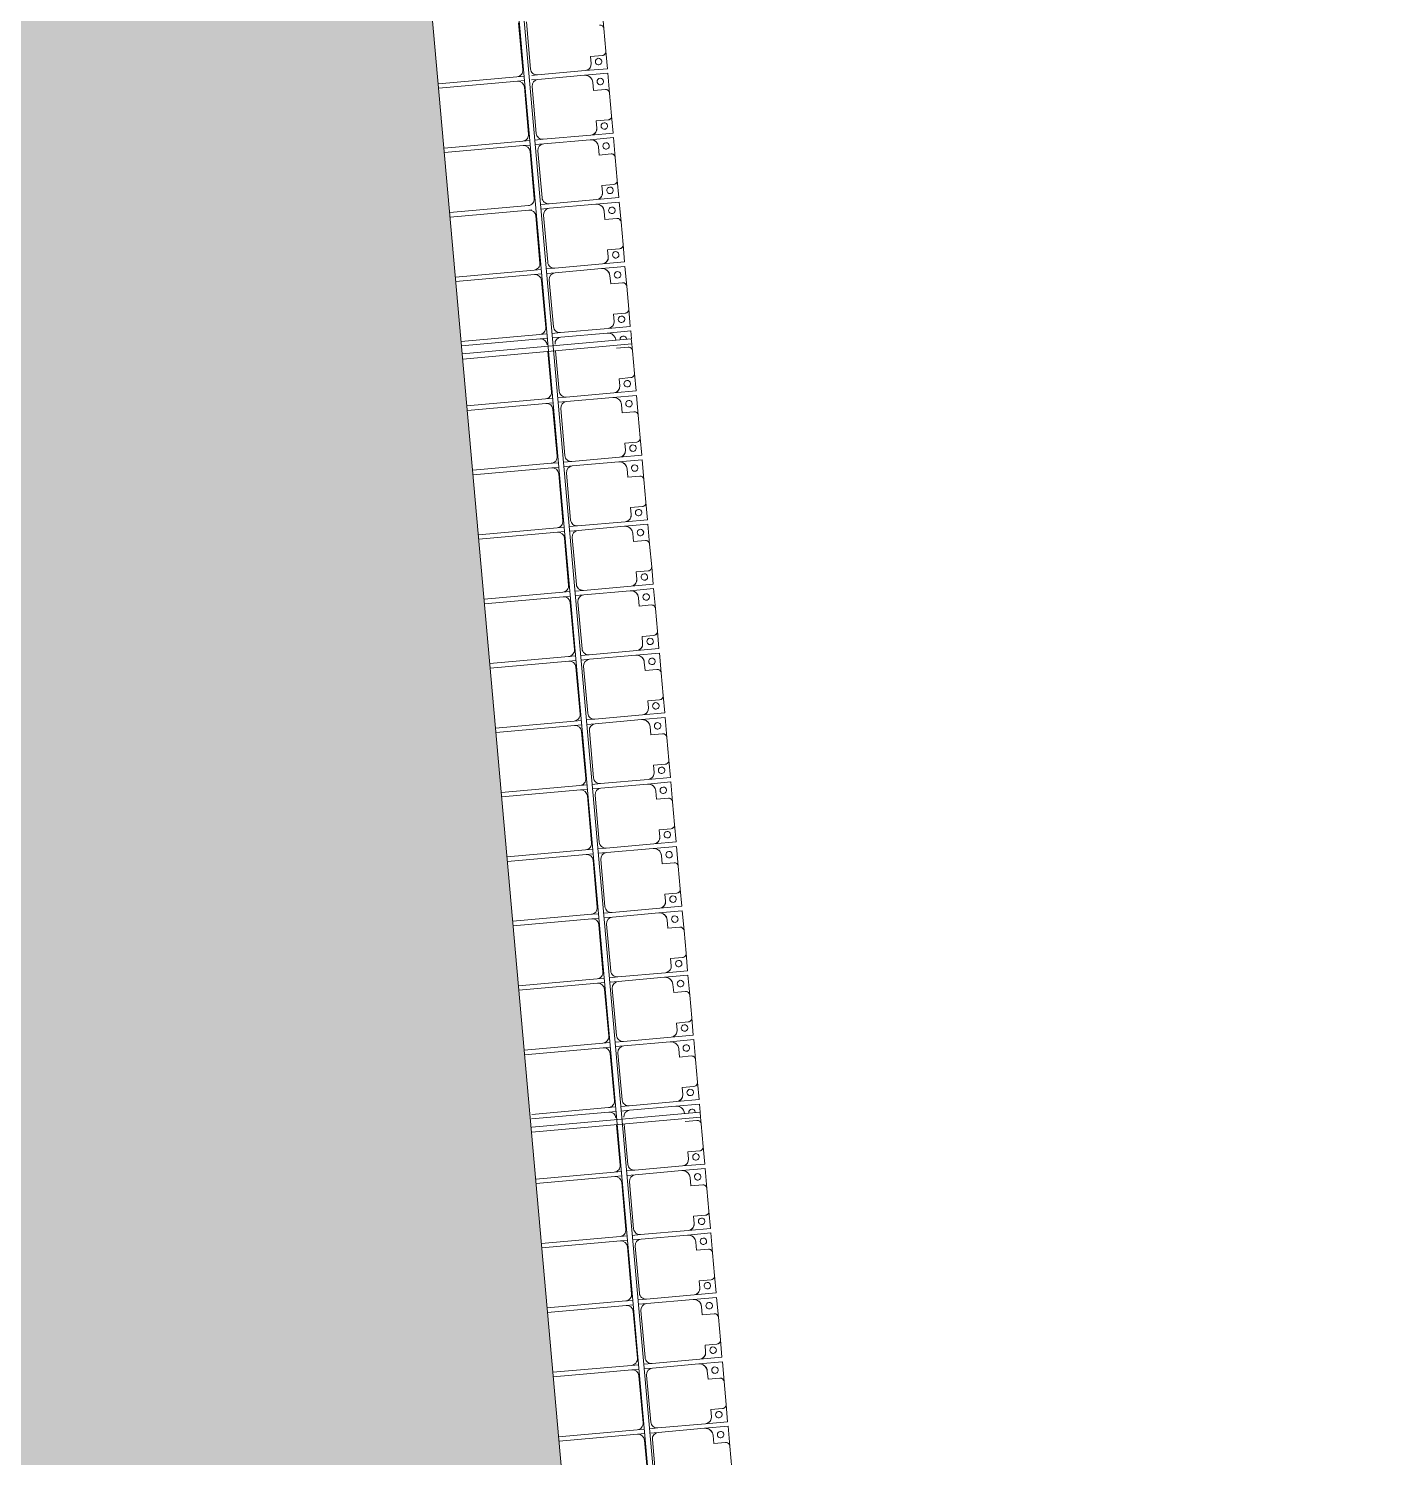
# Model space of a CAD drawing. Header units: millimetres. Extents: x -861324 to 439029, y -308065 to 694685.
# Drawn here: x -47413 to -36816, y 26268 to 37313 of the extents above; entities that cross this region are included whole.
import ezdxf

# ---------------------------------------------------------------- set-up
doc = ezdxf.new("R2010")
doc.units = ezdxf.units.MM
for name, color, linetype, lineweight in [('A-DETL-GENF', 92, 'Continuous', 9), ('A-DETL-THIN', 151, 'Continuous', 9), ('A-GENM', 13, 'Continuous', 9), ('S-BEAM', 12, 'Continuous', 9)]:
    doc.layers.add(name, color=color, linetype=linetype, lineweight=lineweight)

# ---------------------------------------------------------------- blocks, each defined once
blk = doc.blocks.new('Dầm C52 - Dầm C52-V99-BỐ TRÍ BÈ PIN HỒ BẢN MÒNG')
at = {"layer": 'S-BEAM', "color": 7}
for p, q in [((-87623, 20), (-39013, 20)), ((-39013, -20), (-87623, -20))]:
    blk.add_line(p, q, dxfattribs=at)
blk = doc.blocks.new('Dầm C52 - Hộp 40x60-V100-BỐ TRÍ BÈ PIN HỒ BẢN MÒNG')
at = {"layer": 'S-BEAM', "color": 7}
for p, q in [((18839, 20), (20146, 20)), ((20146, 20), (20146, -20)), ((20146, -20), (18836, -20))]:
    blk.add_line(p, q, dxfattribs=at)
blk = doc.blocks.new('Dầm C52 - Hộp 40x60-15955-BỐ TRÍ BÈ PIN HỒ BẢN MÒNG')
at = {"layer": 'S-BEAM', "color": 7}
for p, q in [((18834, 20), (20146, 20)), ((20146, 20), (20146, -20)), ((20146, -20), (18834, -20))]:
    blk.add_line(p, q, dxfattribs=at)
blk = doc.blocks.new('Dải phao đi lại kèm đỡ invester - DẢI PHAO ĐI LẠI-17150-BỐ TRÍ BÈ PIN HỒ BẢN MÒNG')
at = {"layer": 'A-GENM', "color": 9}
for p, q in [((3258, 1312), (3412, 1312)), ((3412, 1312), (3258, 1312)), ((3588, 1312), (3723, 1312)), ((3723, 1312), (3588, 1312)), ((3618, 1282), (3618, 1190)), ((3618, 1190), (3618, 1282)), ((3618, 1282), (3618, 1190)), ((3723, 1312), (3723, 1140)), ((3723, 1140), (3723, 1312)), ((3758, 1312), (3912, 1312)), ((3758, 1130), (3758, 1312)), ((3758, 1312), (3758, 1130)), ((3912, 1312), (3758, 1312)), ((3882, 1190), (3882, 1282)), ((3882, 1282), (3882, 1190)), ((3882, 1190), (3882, 1282)), ((4088, 1312), (4223, 1312)), ((4223, 1312), (4088, 1312)), ((4118, 1282), (4118, 1190)), ((4118, 1190), (4118, 1282)), ((4118, 1282), (4118, 1190)), ((4223, 1312), (4223, 1140)), ((4223, 1140), (4223, 1312)), ((4258, 1312), (4412, 1312)), ((4258, 1130), (4258, 1312)), ((4258, 1312), (4258, 1130)), ((4412, 1312), (4258, 1312)), ((4382, 1190), (4382, 1282)), ((4382, 1282), (4382, 1190)), ((4382, 1190), (4382, 1282)), ((4588, 1312), (4723, 1312)), ((4723, 1312), (4588, 1312)), ((4618, 1282), (4618, 1190)), ((4618, 1190), (4618, 1282)), ((4618, 1282), (4618, 1190)), ((4723, 1312), (4723, 1140)), ((4723, 1140), (4723, 1312)), ((4758, 1312), (4912, 1312)), ((4758, 1130), (4758, 1312)), ((4758, 1312), (4758, 1130)), ((4912, 1312), (4758, 1312)), ((4882, 1190), (4882, 1282)), ((4882, 1282), (4882, 1190)), ((4882, 1190), (4882, 1282)), ((5088, 1312), (5223, 1312)), ((5223, 1312), (5088, 1312)), ((5118, 1282), (5118, 1190)), ((5118, 1190), (5118, 1282)), ((5118, 1282), (5118, 1190)), ((5223, 1312), (5223, 1140)), ((5223, 1140), (5223, 1312)), ((5258, 1312), (5412, 1312)), ((5258, 1130), (5258, 1312)), ((5258, 1312), (5258, 1130)), ((5412, 1312), (5258, 1312)), ((5382, 1190), (5382, 1282)), ((5382, 1282), (5382, 1190)), ((5382, 1190), (5382, 1282)), ((5588, 1312), (5723, 1312)), ((5723, 1312), (5588, 1312)), ((5618, 1282), (5618, 1190)), ((5618, 1190), (5618, 1282)), ((5618, 1282), (5618, 1190)), ((5723, 1312), (5723, 1140)), ((5723, 1140), (5723, 1312)), ((5758, 1312), (5820, 1312)), ((5758, 1130), (5758, 1312)), ((5758, 1312), (5758, 1130)), ((5820, 1312), (5758, 1312)), ((5860, 1312), (5912, 1312)), ((5912, 1312), (5860, 1312)), ((5882, 1190), (5882, 1282)), ((5882, 1282), (5882, 1190)), ((5882, 1190), (5882, 1282)), ((6088, 1312), (6223, 1312)), ((6223, 1312), (6088, 1312)), ((6118, 1282), (6118, 1190)), ((6118, 1190), (6118, 1282)), ((6118, 1282), (6118, 1190)), ((6223, 1312), (6223, 1140)), ((6223, 1140), (6223, 1312)), ((6258, 1312), (6412, 1312)), ((6258, 1130), (6258, 1312)), ((6258, 1312), (6258, 1130)), ((6412, 1312), (6258, 1312)), ((6382, 1190), (6382, 1282)), ((6382, 1282), (6382, 1190)), ((6382, 1190), (6382, 1282)), ((6588, 1312), (6723, 1312)), ((6723, 1312), (6588, 1312)), ((6618, 1282), (6618, 1190)), ((6618, 1190), (6618, 1282)), ((6618, 1282), (6618, 1190)), ((6723, 1312), (6723, 1140)), ((6723, 1140), (6723, 1312)), ((6758, 1312), (6912, 1312)), ((6758, 1130), (6758, 1312)), ((6758, 1312), (6758, 1130)), ((6912, 1312), (6758, 1312)), ((6882, 1190), (6882, 1282)), ((6882, 1282), (6882, 1190)), ((6882, 1190), (6882, 1282)), ((7088, 1312), (7223, 1312)), ((7223, 1312), (7088, 1312)), ((7118, 1282), (7118, 1190)), ((7118, 1190), (7118, 1282)), ((7118, 1282), (7118, 1190)), ((7223, 1312), (7223, 1140)), ((7223, 1140), (7223, 1312)), ((7258, 1312), (7412, 1312)), ((7258, 1130), (7258, 1312)), ((7258, 1312), (7258, 1130)), ((7412, 1312), (7258, 1312)), ((7382, 1190), (7382, 1282)), ((7382, 1282), (7382, 1190)), ((7382, 1190), (7382, 1282)), ((7588, 1312), (7723, 1312)), ((7723, 1312), (7588, 1312)), ((7618, 1282), (7618, 1190)), ((7618, 1190), (7618, 1282)), ((7618, 1282), (7618, 1190)), ((7723, 1312), (7723, 1140)), ((7723, 1140), (7723, 1312)), ((7758, 1312), (7912, 1312)), ((7758, 1130), (7758, 1312)), ((7758, 1312), (7758, 1130)), ((7912, 1312), (7758, 1312)), ((7882, 1190), (7882, 1282)), ((7882, 1282), (7882, 1190)), ((7882, 1190), (7882, 1282)), ((8088, 1312), (8223, 1312)), ((8223, 1312), (8088, 1312)), ((8118, 1282), (8118, 1190)), ((8118, 1190), (8118, 1282)), ((8118, 1282), (8118, 1190)), ((8223, 1312), (8223, 1140)), ((8223, 1140), (8223, 1312)), ((8258, 1312), (8412, 1312)), ((8258, 1130), (8258, 1312)), ((8258, 1312), (8258, 1130)), ((8412, 1312), (8258, 1312)), ((8382, 1190), (8382, 1282)), ((8382, 1282), (8382, 1190)), ((8382, 1190), (8382, 1282)), ((8588, 1312), (8723, 1312)), ((8723, 1312), (8588, 1312)), ((8618, 1282), (8618, 1190)), ((8618, 1190), (8618, 1282)), ((8618, 1282), (8618, 1190)), ((8723, 1312), (8723, 1140)), ((8723, 1140), (8723, 1312)), ((8758, 1312), (8912, 1312)), ((8758, 1130), (8758, 1312)), ((8758, 1312), (8758, 1130)), ((8912, 1312), (8758, 1312)), ((8882, 1190), (8882, 1282)), ((8882, 1282), (8882, 1190)), ((8882, 1190), (8882, 1282)), ((9088, 1312), (9223, 1312)), ((9223, 1312), (9088, 1312)), ((9118, 1282), (9118, 1190)), ((9118, 1190), (9118, 1282)), ((9118, 1282), (9118, 1190)), ((9223, 1312), (9223, 1140)), ((9223, 1140), (9223, 1312)), ((9258, 1312), (9412, 1312)), ((9258, 1130), (9258, 1312)), ((9258, 1312), (9258, 1130)), ((9412, 1312), (9258, 1312)), ((9382, 1190), (9382, 1282)), ((9382, 1282), (9382, 1190)), ((9382, 1190), (9382, 1282)), ((9588, 1312), (9723, 1312)), ((9723, 1312), (9588, 1312)), ((9618, 1282), (9618, 1190)), ((9618, 1190), (9618, 1282)), ((9618, 1282), (9618, 1190)), ((9723, 1312), (9723, 1140)), ((9723, 1140), (9723, 1312)), ((9758, 1312), (9912, 1312)), ((9758, 1130), (9758, 1312)), ((9758, 1312), (9758, 1130)), ((9912, 1312), (9758, 1312)), ((9882, 1190), (9882, 1282)), ((9882, 1282), (9882, 1190)), ((9882, 1190), (9882, 1282)), ((10088, 1312), (10223, 1312)), ((10223, 1312), (10088, 1312)), ((10118, 1282), (10118, 1190)), ((10118, 1190), (10118, 1282)), ((10118, 1282), (10118, 1190)), ((10223, 1312), (10223, 1140)), ((10223, 1140), (10223, 1312)), ((10258, 1312), (10412, 1312)), ((10258, 1130), (10258, 1312)), ((10258, 1312), (10258, 1130)), ((10412, 1312), (10258, 1312)), ((10382, 1190), (10382, 1282)), ((10382, 1282), (10382, 1190)), ((10382, 1190), (10382, 1282)), ((10588, 1312), (10723, 1312)), ((10723, 1312), (10588, 1312)), ((10618, 1282), (10618, 1190)), ((10618, 1190), (10618, 1282)), ((10618, 1282), (10618, 1190)), ((10723, 1312), (10723, 1140)), ((10723, 1140), (10723, 1312)), ((10758, 1312), (10912, 1312)), ((10758, 1130), (10758, 1312)), ((10758, 1312), (10758, 1130)), ((10912, 1312), (10758, 1312)), ((10882, 1190), (10882, 1282)), ((10882, 1282), (10882, 1190)), ((10882, 1190), (10882, 1282)), ((11088, 1312), (11223, 1312)), ((11223, 1312), (11088, 1312)), ((11118, 1282), (11118, 1190)), ((11118, 1190), (11118, 1282)), ((11118, 1282), (11118, 1190)), ((11223, 1312), (11223, 1140)), ((11223, 1140), (11223, 1312)), ((11258, 1312), (11412, 1312)), ((11258, 1130), (11258, 1312)), ((11258, 1312), (11258, 1130)), ((11412, 1312), (11258, 1312)), ((11382, 1190), (11382, 1282)), ((11382, 1282), (11382, 1190)), ((11382, 1190), (11382, 1282)), ((11588, 1312), (11723, 1312)), ((11723, 1312), (11588, 1312)), ((11618, 1282), (11618, 1190)), ((11618, 1190), (11618, 1282)), ((11618, 1282), (11618, 1190)), ((11723, 1312), (11723, 1140)), ((11723, 1140), (11723, 1312)), ((11758, 1312), (11820, 1312)), ((11758, 1130), (11758, 1312)), ((11758, 1312), (11758, 1130)), ((11820, 1312), (11758, 1312)), ((11860, 1312), (11912, 1312)), ((11912, 1312), (11860, 1312)), ((11882, 1190), (11882, 1282)), ((11882, 1282), (11882, 1190)), ((11882, 1190), (11882, 1282)), ((12088, 1312), (12223, 1312)), ((12223, 1312), (12088, 1312)), ((12118, 1282), (12118, 1190)), ((12118, 1190), (12118, 1282)), ((12118, 1282), (12118, 1190)), ((12223, 1312), (12223, 1140)), ((12223, 1140), (12223, 1312)), ((12258, 1312), (12412, 1312)), ((12258, 1130), (12258, 1312)), ((12258, 1312), (12258, 1130)), ((12412, 1312), (12258, 1312)), ((12382, 1190), (12382, 1282)), ((12382, 1282), (12382, 1190)), ((12382, 1190), (12382, 1282)), ((12588, 1312), (12723, 1312)), ((12723, 1312), (12588, 1312)), ((12618, 1282), (12618, 1190)), ((12618, 1190), (12618, 1282)), ((12618, 1282), (12618, 1190)), ((12723, 1312), (12723, 1140)), ((12723, 1140), (12723, 1312)), ((12758, 1312), (12912, 1312)), ((12758, 1130), (12758, 1312)), ((12758, 1312), (12758, 1130)), ((12912, 1312), (12758, 1312)), ((12882, 1190), (12882, 1282)), ((12882, 1282), (12882, 1190)), ((12882, 1190), (12882, 1282)), ((13088, 1312), (13223, 1312)), ((13223, 1312), (13088, 1312)), ((13118, 1282), (13118, 1190)), ((13118, 1190), (13118, 1282)), ((13118, 1282), (13118, 1190)), ((13223, 1312), (13223, 1140)), ((13223, 1140), (13223, 1312)), ((13258, 1312), (13412, 1312)), ((13258, 1130), (13258, 1312)), ((13258, 1312), (13258, 1130)), ((13412, 1312), (13258, 1312)), ((13382, 1190), (13382, 1282)), ((13382, 1282), (13382, 1190)), ((13382, 1190), (13382, 1282)), ((13588, 1312), (13723, 1312)), ((13723, 1312), (13588, 1312)), ((13618, 1282), (13618, 1190)), ((13618, 1190), (13618, 1282)), ((13618, 1282), (13618, 1190)), ((13723, 1312), (13723, 1140)), ((13723, 1140), (13723, 1312)), ((13758, 1312), (13912, 1312)), ((13758, 1130), (13758, 1312)), ((13758, 1312), (13758, 1130)), ((13912, 1312), (13758, 1312)), ((13882, 1190), (13882, 1282)), ((13882, 1282), (13882, 1190)), ((13882, 1190), (13882, 1282)), ((14088, 1312), (14223, 1312)), ((14223, 1312), (14088, 1312)), ((14118, 1282), (14118, 1190)), ((14118, 1190), (14118, 1282)), ((14118, 1282), (14118, 1190)), ((14223, 1312), (14223, 1140)), ((14223, 1140), (14223, 1312)), ((14258, 1312), (14412, 1312)), ((14258, 1130), (14258, 1312)), ((14258, 1312), (14258, 1130)), ((14412, 1312), (14258, 1312)), ((14382, 1190), (14382, 1282)), ((14382, 1282), (14382, 1190)), ((14382, 1190), (14382, 1282)), ((3618, 1190), (3673, 1190)), ((3673, 1190), (3618, 1190)), ((3618, 1190), (3673, 1190)), ((3818, 1190), (3882, 1190)), ((3882, 1190), (3818, 1190)), ((3818, 1190), (3882, 1190)), ((4118, 1190), (4173, 1190)), ((4173, 1190), (4118, 1190)), ((4118, 1190), (4173, 1190)), ((4318, 1190), (4382, 1190)), ((4382, 1190), (4318, 1190)), ((4318, 1190), (4382, 1190)), ((4618, 1190), (4673, 1190)), ((4673, 1190), (4618, 1190)), ((4618, 1190), (4673, 1190)), ((4818, 1190), (4882, 1190)), ((4882, 1190), (4818, 1190)), ((4818, 1190), (4882, 1190)), ((5118, 1190), (5173, 1190)), ((5173, 1190), (5118, 1190)), ((5118, 1190), (5173, 1190)), ((5318, 1190), (5382, 1190)), ((5382, 1190), (5318, 1190)), ((5318, 1190), (5382, 1190)), ((5618, 1190), (5673, 1190)), ((5673, 1190), (5618, 1190)), ((5618, 1190), (5673, 1190)), ((6118, 1190), (6173, 1190)), ((6173, 1190), (6118, 1190)), ((6118, 1190), (6173, 1190)), ((6318, 1190), (6382, 1190)), ((6382, 1190), (6318, 1190)), ((6318, 1190), (6382, 1190)), ((6618, 1190), (6673, 1190)), ((6673, 1190), (6618, 1190)), ((6618, 1190), (6673, 1190)), ((6818, 1190), (6848, 1190)), ((6848, 1190), (6818, 1190)), ((6818, 1190), (6848, 1190)), ((7118, 1190), (7173, 1190)), ((7173, 1190), (7118, 1190)), ((7118, 1190), (7173, 1190)), ((7318, 1190), (7382, 1190)), ((7382, 1190), (7318, 1190)), ((7318, 1190), (7382, 1190)), ((7618, 1190), (7673, 1190)), ((7673, 1190), (7618, 1190)), ((7618, 1190), (7673, 1190)), ((7818, 1190), (7882, 1190)), ((7882, 1190), (7818, 1190)), ((7818, 1190), (7882, 1190)), ((8118, 1190), (8173, 1190)), ((8173, 1190), (8118, 1190)), ((8118, 1190), (8173, 1190)), ((8318, 1190), (8382, 1190)), ((8382, 1190), (8318, 1190)), ((8318, 1190), (8382, 1190)), ((8618, 1190), (8673, 1190)), ((8673, 1190), (8618, 1190)), ((8618, 1190), (8673, 1190)), ((8818, 1190), (8882, 1190)), ((8882, 1190), (8818, 1190)), ((8818, 1190), (8882, 1190)), ((9118, 1190), (9173, 1190)), ((9173, 1190), (9118, 1190)), ((9118, 1190), (9173, 1190)), ((9318, 1190), (9382, 1190)), ((9382, 1190), (9318, 1190)), ((9318, 1190), (9382, 1190)), ((9618, 1190), (9673, 1190)), ((9673, 1190), (9618, 1190)), ((9618, 1190), (9673, 1190)), ((9818, 1190), (9882, 1190)), ((9882, 1190), (9818, 1190)), ((9818, 1190), (9882, 1190)), ((10118, 1190), (10173, 1190)), ((10173, 1190), (10118, 1190)), ((10118, 1190), (10173, 1190)), ((10318, 1190), (10382, 1190)), ((10382, 1190), (10318, 1190)), ((10318, 1190), (10382, 1190)), ((10618, 1190), (10673, 1190)), ((10673, 1190), (10618, 1190)), ((10618, 1190), (10673, 1190)), ((10818, 1190), (10882, 1190)), ((10882, 1190), (10818, 1190)), ((10818, 1190), (10882, 1190)), ((11118, 1190), (11173, 1190)), ((11173, 1190), (11118, 1190)), ((11118, 1190), (11173, 1190)), ((11318, 1190), (11382, 1190)), ((11382, 1190), (11318, 1190)), ((11318, 1190), (11382, 1190)), ((11618, 1190), (11673, 1190)), ((11673, 1190), (11618, 1190)), ((11618, 1190), (11673, 1190)), ((12118, 1190), (12173, 1190)), ((12173, 1190), (12118, 1190)), ((12118, 1190), (12173, 1190)), ((12318, 1190), (12382, 1190)), ((12382, 1190), (12318, 1190)), ((12318, 1190), (12382, 1190)), ((12618, 1190), (12673, 1190)), ((12673, 1190), (12618, 1190)), ((12618, 1190), (12673, 1190)), ((12818, 1190), (12882, 1190)), ((12882, 1190), (12818, 1190)), ((12818, 1190), (12882, 1190)), ((13118, 1190), (13173, 1190)), ((13173, 1190), (13118, 1190)), ((13118, 1190), (13173, 1190)), ((13318, 1190), (13382, 1190)), ((13382, 1190), (13318, 1190)), ((13318, 1190), (13382, 1190)), ((13618, 1190), (13673, 1190)), ((13673, 1190), (13618, 1190)), ((13618, 1190), (13673, 1190)), ((13818, 1190), (13882, 1190)), ((13882, 1190), (13818, 1190)), ((13818, 1190), (13882, 1190)), ((14118, 1190), (14173, 1190)), ((14173, 1190), (14118, 1190)), ((14118, 1190), (14173, 1190)), ((14318, 1190), (14382, 1190)), ((14382, 1190), (14318, 1190)), ((14318, 1190), (14382, 1190)), ((3723, 770), (3723, 725)), ((3723, 665), (3723, 610)), ((3758, 721), (3758, 770)), ((3758, 610), (3758, 665)), ((4223, 770), (4223, 705)), ((4223, 665), (4223, 610)), ((4258, 705), (4258, 770)), ((4258, 610), (4258, 665)), ((4723, 770), (4723, 705)), ((4758, 705), (4758, 770)), ((5223, 770), (5223, 705)), ((5223, 665), (5223, 610)), ((5258, 705), (5258, 770)), ((5258, 610), (5258, 665)), ((5723, 770), (5723, 705)), ((5723, 665), (5723, 610)), ((5758, 705), (5758, 770)), ((5758, 610), (5758, 665)), ((6223, 770), (6223, 705)), ((6223, 665), (6223, 610)), ((6258, 705), (6258, 770)), ((6258, 610), (6258, 665)), ((6723, 770), (6723, 705)), ((6723, 665), (6723, 610)), ((6758, 705), (6758, 770)), ((6758, 610), (6758, 665)), ((7223, 770), (7223, 705)), ((7223, 665), (7223, 610)), ((7258, 705), (7258, 770)), ((7258, 610), (7258, 665)), ((7723, 770), (7723, 705)), ((7723, 665), (7723, 610)), ((7758, 705), (7758, 770)), ((7758, 610), (7758, 665)), ((8223, 770), (8223, 705)), ((8223, 665), (8223, 610)), ((8258, 705), (8258, 770)), ((8258, 610), (8258, 665)), ((8723, 770), (8723, 705)), ((8723, 665), (8723, 610)), ((8758, 705), (8758, 770)), ((8758, 610), (8758, 665)), ((9223, 770), (9223, 705)), ((9223, 665), (9223, 610)), ((9258, 705), (9258, 770)), ((9258, 610), (9258, 665)), ((9723, 770), (9723, 705)), ((9723, 665), (9723, 610)), ((9758, 705), (9758, 770)), ((9758, 610), (9758, 665)), ((10223, 770), (10223, 705)), ((10223, 665), (10223, 610)), ((10258, 705), (10258, 770)), ((10258, 610), (10258, 665)), ((10723, 770), (10723, 705)), ((10723, 665), (10723, 610)), ((10758, 705), (10758, 770)), ((10758, 610), (10758, 665)), ((11223, 770), (11223, 705)), ((11223, 665), (11223, 610)), ((11258, 705), (11258, 770)), ((11258, 610), (11258, 665)), ((11723, 770), (11723, 705)), ((11723, 665), (11723, 610)), ((11758, 705), (11758, 770)), ((11758, 610), (11758, 665)), ((12223, 770), (12223, 705)), ((12223, 665), (12223, 610)), ((12258, 705), (12258, 770)), ((12258, 610), (12258, 665)), ((12723, 770), (12723, 705)), ((12723, 665), (12723, 610)), ((12758, 705), (12758, 770)), ((12758, 610), (12758, 665)), ((13223, 770), (13223, 705)), ((13223, 665), (13223, 610)), ((13258, 705), (13258, 770)), ((13258, 610), (13258, 665)), ((13723, 770), (13723, 705)), ((13723, 665), (13723, 610)), ((13758, 705), (13758, 770)), ((13758, 610), (13758, 665)), ((14223, 770), (14223, 705)), ((14223, 665), (14223, 610)), ((14258, 705), (14258, 770)), ((14258, 610), (14258, 665))]:
    blk.add_line(p, q, dxfattribs=at)
at = {"layer": 'A-GENM', "color": 7}
for p, q in [((3588, 1312), (3412, 1312)), ((3618, 1190), (3618, 1282)), ((3882, 1282), (3882, 1190)), ((4088, 1312), (3912, 1312)), ((4118, 1190), (4118, 1282)), ((4382, 1282), (4382, 1190)), ((4588, 1312), (4412, 1312)), ((4618, 1190), (4618, 1282)), ((4882, 1282), (4882, 1190)), ((5088, 1312), (4912, 1312)), ((5118, 1190), (5118, 1282)), ((5382, 1282), (5382, 1190)), ((5588, 1312), (5412, 1312)), ((5618, 1190), (5618, 1282)), ((5882, 1282), (5882, 1190)), ((6088, 1312), (5912, 1312)), ((6118, 1190), (6118, 1282)), ((6382, 1282), (6382, 1190)), ((6588, 1312), (6412, 1312)), ((6618, 1190), (6618, 1282)), ((6882, 1282), (6882, 1190)), ((7088, 1312), (6912, 1312)), ((7118, 1190), (7118, 1282)), ((7382, 1282), (7382, 1190)), ((7588, 1312), (7412, 1312)), ((7618, 1190), (7618, 1282)), ((7882, 1282), (7882, 1190)), ((8088, 1312), (7912, 1312)), ((8118, 1190), (8118, 1282)), ((8382, 1282), (8382, 1190)), ((8588, 1312), (8412, 1312)), ((8618, 1190), (8618, 1282)), ((8882, 1282), (8882, 1190)), ((9088, 1312), (8912, 1312)), ((9118, 1190), (9118, 1282)), ((9382, 1282), (9382, 1190)), ((9588, 1312), (9412, 1312)), ((9618, 1190), (9618, 1282)), ((9882, 1282), (9882, 1190)), ((10088, 1312), (9912, 1312)), ((10118, 1190), (10118, 1282)), ((10382, 1282), (10382, 1190)), ((10588, 1312), (10412, 1312)), ((10618, 1190), (10618, 1282)), ((10882, 1282), (10882, 1190)), ((11088, 1312), (10912, 1312)), ((11118, 1190), (11118, 1282)), ((11382, 1282), (11382, 1190)), ((11588, 1312), (11412, 1312)), ((11618, 1190), (11618, 1282)), ((11882, 1282), (11882, 1190)), ((12088, 1312), (11912, 1312)), ((12118, 1190), (12118, 1282)), ((12382, 1282), (12382, 1190)), ((12588, 1312), (12412, 1312)), ((12618, 1190), (12618, 1282)), ((12882, 1282), (12882, 1190)), ((13088, 1312), (12912, 1312)), ((13118, 1190), (13118, 1282)), ((13382, 1282), (13382, 1190)), ((13588, 1312), (13412, 1312)), ((13618, 1190), (13618, 1282)), ((13882, 1282), (13882, 1190)), ((14088, 1312), (13912, 1312)), ((14118, 1190), (14118, 1282)), ((14382, 1282), (14382, 1190)), ((14588, 1312), (14412, 1312)), ((3673, 1190), (3618, 1190)), ((3723, 770), (3723, 1140)), ((3758, 1130), (3758, 770)), ((3882, 1190), (3818, 1190)), ((4173, 1190), (4118, 1190)), ((4223, 770), (4223, 1140)), ((4258, 1130), (4258, 770)), ((4382, 1190), (4318, 1190)), ((4673, 1190), (4618, 1190)), ((4723, 770), (4723, 1140)), ((4758, 1130), (4758, 770)), ((4882, 1190), (4818, 1190)), ((5173, 1190), (5118, 1190)), ((5223, 770), (5223, 1140)), ((5258, 1130), (5258, 770)), ((5382, 1190), (5318, 1190)), ((5673, 1190), (5618, 1190)), ((5723, 770), (5723, 1140)), ((5758, 1130), (5758, 770)), ((6173, 1190), (6118, 1190)), ((6223, 770), (6223, 1140)), ((6258, 1130), (6258, 770)), ((6382, 1190), (6318, 1190)), ((6673, 1190), (6618, 1190)), ((6723, 770), (6723, 1140)), ((6758, 1130), (6758, 770)), ((6882, 1190), (6818, 1190)), ((7173, 1190), (7118, 1190)), ((7223, 770), (7223, 1140)), ((7258, 1130), (7258, 770)), ((7382, 1190), (7318, 1190)), ((7673, 1190), (7618, 1190)), ((7723, 770), (7723, 1140)), ((7758, 1130), (7758, 770)), ((7882, 1190), (7818, 1190)), ((8173, 1190), (8118, 1190)), ((8223, 770), (8223, 1140)), ((8258, 1130), (8258, 770)), ((8382, 1190), (8318, 1190)), ((8673, 1190), (8618, 1190)), ((8723, 770), (8723, 1140)), ((8758, 1130), (8758, 770)), ((8882, 1190), (8818, 1190)), ((9173, 1190), (9118, 1190)), ((9223, 770), (9223, 1140)), ((9258, 1130), (9258, 770)), ((9382, 1190), (9318, 1190)), ((9673, 1190), (9618, 1190)), ((9723, 770), (9723, 1140)), ((9758, 1130), (9758, 770)), ((9882, 1190), (9818, 1190)), ((10173, 1190), (10118, 1190)), ((10223, 770), (10223, 1140)), ((10258, 1130), (10258, 770)), ((10382, 1190), (10318, 1190)), ((10673, 1190), (10618, 1190)), ((10723, 770), (10723, 1140)), ((10758, 1130), (10758, 770)), ((10882, 1190), (10818, 1190)), ((11173, 1190), (11118, 1190)), ((11223, 770), (11223, 1140)), ((11258, 1130), (11258, 770)), ((11382, 1190), (11318, 1190)), ((11673, 1190), (11618, 1190)), ((11723, 770), (11723, 1140)), ((11758, 1130), (11758, 770)), ((12173, 1190), (12118, 1190)), ((12223, 770), (12223, 1140)), ((12258, 1130), (12258, 770)), ((12382, 1190), (12318, 1190)), ((12673, 1190), (12618, 1190)), ((12723, 770), (12723, 1140)), ((12758, 1130), (12758, 770)), ((12882, 1190), (12818, 1190)), ((13173, 1190), (13118, 1190)), ((13223, 770), (13223, 1140)), ((13258, 1130), (13258, 770)), ((13382, 1190), (13318, 1190)), ((13673, 1190), (13618, 1190)), ((13723, 770), (13723, 1140)), ((13758, 1130), (13758, 770)), ((13882, 1190), (13818, 1190)), ((14173, 1190), (14118, 1190)), ((14223, 770), (14223, 1140)), ((14258, 1130), (14258, 770)), ((14382, 1190), (14318, 1190)), ((3308, 720), (3673, 720)), ((3723, 770), (3723, 725)), ((3723, 665), (3723, 610)), ((3758, 721), (3758, 770)), ((3758, 610), (3758, 665)), ((3808, 720), (4173, 720)), ((4223, 770), (4223, 705)), ((4223, 665), (4223, 610)), ((4258, 705), (4258, 770)), ((4258, 610), (4258, 665)), ((4308, 720), (4673, 720)), ((4723, 770), (4723, 705)), ((4758, 705), (4758, 770)), ((4808, 720), (5173, 720)), ((5223, 770), (5223, 705)), ((5223, 665), (5223, 610)), ((5258, 705), (5258, 770)), ((5258, 610), (5258, 665)), ((5308, 720), (5673, 720)), ((5723, 770), (5723, 705)), ((5723, 665), (5723, 610)), ((5758, 705), (5758, 770)), ((5758, 610), (5758, 665)), ((5860, 720), (6173, 720)), ((6223, 770), (6223, 705)), ((6223, 665), (6223, 610)), ((6258, 705), (6258, 770)), ((6258, 610), (6258, 665)), ((6308, 720), (6673, 720)), ((6723, 770), (6723, 705)), ((6723, 665), (6723, 610)), ((6758, 705), (6758, 770)), ((6758, 610), (6758, 665)), ((6808, 720), (7173, 720)), ((7223, 770), (7223, 705)), ((7223, 665), (7223, 610)), ((7258, 705), (7258, 770)), ((7258, 610), (7258, 665)), ((7308, 720), (7673, 720)), ((7723, 770), (7723, 705)), ((7723, 665), (7723, 610)), ((7758, 705), (7758, 770)), ((7758, 610), (7758, 665)), ((7808, 720), (8173, 720)), ((8223, 770), (8223, 705)), ((8223, 665), (8223, 610)), ((8258, 705), (8258, 770)), ((8258, 610), (8258, 665)), ((8308, 720), (8673, 720)), ((8723, 770), (8723, 705)), ((8723, 665), (8723, 610)), ((8758, 705), (8758, 770)), ((8758, 610), (8758, 665)), ((8808, 720), (9173, 720)), ((9223, 770), (9223, 705)), ((9223, 665), (9223, 610)), ((9258, 705), (9258, 770)), ((9258, 610), (9258, 665)), ((9308, 720), (9673, 720)), ((9723, 770), (9723, 705)), ((9723, 665), (9723, 610)), ((9758, 705), (9758, 770)), ((9758, 610), (9758, 665)), ((9808, 720), (10173, 720)), ((10223, 770), (10223, 705)), ((10223, 665), (10223, 610)), ((10258, 705), (10258, 770)), ((10258, 610), (10258, 665)), ((10308, 720), (10673, 720)), ((10723, 770), (10723, 705)), ((10723, 665), (10723, 610)), ((10758, 705), (10758, 770)), ((10758, 610), (10758, 665)), ((10808, 720), (11173, 720)), ((11223, 770), (11223, 705)), ((11223, 665), (11223, 610)), ((11258, 705), (11258, 770)), ((11258, 610), (11258, 665)), ((11308, 720), (11673, 720)), ((11723, 770), (11723, 705)), ((11723, 665), (11723, 610)), ((11758, 705), (11758, 770)), ((11758, 610), (11758, 665)), ((11860, 720), (12173, 720)), ((12223, 770), (12223, 705)), ((12223, 665), (12223, 610)), ((12258, 705), (12258, 770)), ((12258, 610), (12258, 665)), ((12308, 720), (12673, 720)), ((12723, 770), (12723, 705)), ((12723, 665), (12723, 610)), ((12758, 705), (12758, 770)), ((12758, 610), (12758, 665)), ((12808, 720), (13173, 720)), ((13223, 770), (13223, 705)), ((13223, 665), (13223, 610)), ((13258, 705), (13258, 770)), ((13258, 610), (13258, 665)), ((13308, 720), (13673, 720)), ((13723, 770), (13723, 705)), ((13723, 665), (13723, 610)), ((13758, 705), (13758, 770)), ((13758, 610), (13758, 665)), ((13808, 720), (14173, 720)), ((14223, 770), (14223, 705)), ((14223, 665), (14223, 610)), ((14258, 705), (14258, 770)), ((14258, 610), (14258, 665)), ((14308, 720), (14673, 720)), ((3673, 660), (3308, 660)), ((3723, 0), (3723, 610)), ((3758, 610), (3758, 0)), ((4173, 660), (3808, 660)), ((4223, 0), (4223, 610)), ((4258, 610), (4258, 0)), ((4673, 660), (4308, 660)), ((4723, 0), (4723, 610)), ((4758, 610), (4758, 633)), ((4758, 610), (4758, 0)), ((5173, 660), (4808, 660)), ((5223, 0), (5223, 610)), ((5258, 610), (5258, 0)), ((5673, 660), (5308, 660)), ((5723, 0), (5723, 610)), ((5758, 610), (5758, 0)), ((6173, 660), (5860, 660)), ((6223, 0), (6223, 610)), ((6258, 610), (6258, 0)), ((6673, 660), (6308, 660)), ((6723, 0), (6723, 610)), ((6758, 610), (6758, 0)), ((7173, 660), (6808, 660)), ((7223, 0), (7223, 610)), ((7258, 610), (7258, 0)), ((7673, 660), (7308, 660)), ((7723, 0), (7723, 610)), ((7758, 610), (7758, 0)), ((8173, 660), (7808, 660)), ((8223, 0), (8223, 610)), ((8258, 610), (8258, 0)), ((8673, 660), (8308, 660)), ((8723, 0), (8723, 610)), ((8758, 610), (8758, 0)), ((9173, 660), (8808, 660)), ((9223, 0), (9223, 610)), ((9258, 610), (9258, 0)), ((9673, 660), (9308, 660)), ((9723, 0), (9723, 610)), ((9758, 610), (9758, 0)), ((10173, 660), (9808, 660)), ((10223, 0), (10223, 610)), ((10258, 610), (10258, 0)), ((10673, 660), (10308, 660)), ((10723, 0), (10723, 610)), ((10758, 610), (10758, 0)), ((11173, 660), (10808, 660)), ((11223, 0), (11223, 610)), ((11258, 610), (11258, 0)), ((11673, 660), (11308, 660)), ((11723, 14), (11723, 610)), ((11758, 610), (11758, 10)), ((12173, 660), (11860, 660)), ((12223, 0), (12223, 610)), ((12258, 610), (12258, 0)), ((12673, 660), (12308, 660)), ((12723, 0), (12723, 610)), ((12758, 610), (12758, 0)), ((13173, 660), (12808, 660)), ((13223, 0), (13223, 610)), ((13258, 610), (13258, 0)), ((13673, 660), (13308, 660)), ((13723, 0), (13723, 610)), ((13758, 610), (13758, 0)), ((14173, 660), (13808, 660)), ((14223, 0), (14223, 610)), ((14258, 610), (14258, 0)), ((14673, 660), (14308, 660))]:
    blk.add_line(p, q, dxfattribs=at)
for centre, radius, start, end in [((3412, 1282), 30, 90, 180), ((3588, 1282), 30, 360, 90), ((3912, 1282), 30, 90, 180), ((4088, 1282), 30, 360, 90), ((4412, 1282), 30, 90, 180), ((4588, 1282), 30, 360, 90), ((4912, 1282), 30, 90, 180), ((5088, 1282), 30, 360, 90), ((5412, 1282), 30, 90, 180), ((5588, 1282), 30, 360, 90), ((5912, 1282), 30, 90, 180), ((6088, 1282), 30, 360, 90), ((6412, 1282), 30, 90, 180), ((6588, 1282), 30, 360, 90), ((6912, 1282), 30, 90, 180), ((7088, 1282), 30, 360, 90), ((7412, 1282), 30, 90, 180), ((7588, 1282), 30, 360, 90), ((7912, 1282), 30, 90, 180), ((8088, 1282), 30, 360, 90), ((8412, 1282), 30, 90, 180), ((8588, 1282), 30, 360, 90), ((8912, 1282), 30, 90, 180), ((9088, 1282), 30, 360, 90), ((9412, 1282), 30, 90, 180), ((9588, 1282), 30, 360, 90), ((9912, 1282), 30, 90, 180), ((10088, 1282), 30, 360, 90), ((10412, 1282), 30, 90, 180), ((10588, 1282), 30, 360, 90), ((10912, 1282), 30, 90, 180), ((11088, 1282), 30, 360, 90), ((11412, 1282), 30, 90, 180), ((11588, 1282), 30, 360, 90), ((11912, 1282), 30, 90, 180), ((12088, 1282), 30, 360, 90), ((12412, 1282), 30, 90, 180), ((12588, 1282), 30, 360, 90), ((12912, 1282), 30, 90, 180), ((13088, 1282), 30, 360, 90), ((13412, 1282), 30, 90, 180), ((13588, 1282), 30, 360, 90), ((13912, 1282), 30, 90, 180), ((14088, 1282), 30, 360, 90), ((14412, 1282), 30, 90, 180), ((3673, 1140), 50, 0, 90), ((3818, 1130), 60, 90, 180), ((4173, 1140), 50, 0, 90), ((4318, 1130), 60, 90, 180), ((4673, 1140), 50, 0, 90), ((4818, 1130), 60, 90, 180), ((5173, 1140), 50, 0, 90), ((5318, 1130), 60, 90, 180), ((5673, 1140), 50, 0, 90), ((5818, 1130), 60, 90, 180), ((6173, 1140), 50, 0, 90), ((6318, 1130), 60, 90, 180), ((6673, 1140), 50, 0, 90), ((6818, 1130), 60, 90, 180), ((7173, 1140), 50, 0, 90), ((7318, 1130), 60, 90, 180), ((7673, 1140), 50, 0, 90), ((7818, 1130), 60, 90, 180), ((8173, 1140), 50, 0, 90), ((8318, 1130), 60, 90, 180), ((8673, 1140), 50, 0, 90), ((8818, 1130), 60, 90, 180), ((9173, 1140), 50, 0, 90), ((9318, 1130), 60, 90, 180), ((9673, 1140), 50, 0, 90), ((9818, 1130), 60, 90, 180), ((10173, 1140), 50, 0, 90), ((10318, 1130), 60, 90, 180), ((10673, 1140), 50, 0, 90), ((10818, 1130), 60, 90, 180), ((11173, 1140), 50, 0, 90), ((11318, 1130), 60, 90, 180), ((11673, 1140), 50, 0, 90), ((11818, 1130), 60, 90, 180), ((12173, 1140), 50, 0, 90), ((12318, 1130), 60, 90, 180), ((12673, 1140), 50, 0, 90), ((12818, 1130), 60, 90, 180), ((13173, 1140), 50, 0, 90), ((13318, 1130), 60, 90, 180), ((13673, 1140), 50, 0, 90), ((13818, 1130), 60, 90, 180), ((14173, 1140), 50, 0, 90), ((14318, 1130), 60, 90, 180), ((3673, 770), 50, 270, 0), ((3808, 770), 50, 180, 270), ((4173, 770), 50, 270, 0), ((4308, 770), 50, 180, 270), ((4673, 770), 50, 270, 0), ((4808, 770), 50, 180, 270), ((5173, 770), 50, 270, 0), ((5308, 770), 50, 180, 270), ((5673, 770), 50, 270, 0), ((5808, 770), 50, 180, 270), ((6173, 770), 50, 270, 0), ((6308, 770), 50, 180, 270), ((6673, 770), 50, 270, 0), ((6808, 770), 50, 180, 270), ((7173, 770), 50, 270, 0), ((7308, 770), 50, 180, 270), ((7673, 770), 50, 270, 0), ((7808, 770), 50, 180, 270), ((8173, 770), 50, 270, 0), ((8308, 770), 50, 180, 270), ((8673, 770), 50, 270, 0), ((8808, 770), 50, 180, 270), ((9173, 770), 50, 270, 0), ((9308, 770), 50, 180, 270), ((9673, 770), 50, 270, 0), ((9808, 770), 50, 180, 270), ((10173, 770), 50, 270, 0), ((10308, 770), 50, 180, 270), ((10673, 770), 50, 270, 0), ((10808, 770), 50, 180, 270), ((11173, 770), 50, 270, 0), ((11308, 770), 50, 180, 270), ((11673, 770), 50, 270, 0), ((11808, 770), 50, 180, 270), ((12173, 770), 50, 270, 0), ((12308, 770), 50, 180, 270), ((12673, 770), 50, 270, 0), ((12808, 770), 50, 180, 270), ((13173, 770), 50, 270, 0), ((13308, 770), 50, 180, 270), ((13673, 770), 50, 270, 0), ((13808, 770), 50, 180, 270), ((14173, 770), 50, 270, 0), ((14308, 770), 50, 180, 270), ((3673, 610), 50, 360, 90), ((3808, 610), 50, 90, 180), ((4173, 610), 50, 360, 90), ((4308, 610), 50, 90, 180), ((4673, 610), 50, 360, 90), ((4808, 610), 50, 90, 180), ((5173, 610), 50, 360, 90), ((5308, 610), 50, 90, 180), ((5673, 610), 50, 360, 90), ((5808, 610), 50, 90, 180), ((6173, 610), 50, 360, 90), ((6308, 610), 50, 90, 180), ((6673, 610), 50, 360, 90), ((6808, 610), 50, 90, 180), ((7173, 610), 50, 360, 90), ((7308, 610), 50, 90, 180), ((7673, 610), 50, 360, 90), ((7808, 610), 50, 90, 180), ((8173, 610), 50, 360, 90), ((8308, 610), 50, 90, 180), ((8673, 610), 50, 360, 90), ((8808, 610), 50, 90, 180), ((9173, 610), 50, 360, 90), ((9308, 610), 50, 90, 180), ((9673, 610), 50, 360, 90), ((9808, 610), 50, 90, 180), ((10173, 610), 50, 360, 90), ((10308, 610), 50, 90, 180), ((10673, 610), 50, 360, 90), ((10808, 610), 50, 90, 180), ((11173, 610), 50, 360, 90), ((11308, 610), 50, 90, 180), ((11673, 610), 50, 360, 90), ((11808, 610), 50, 90, 180), ((12173, 610), 50, 360, 90), ((12308, 610), 50, 90, 180), ((12673, 610), 50, 360, 90), ((12808, 610), 50, 90, 180), ((13173, 610), 50, 360, 90), ((13308, 610), 50, 90, 180), ((13673, 610), 50, 360, 90), ((13808, 610), 50, 90, 180), ((14173, 610), 50, 360, 90), ((14308, 610), 50, 90, 180)]:
    blk.add_arc(centre, radius, start, end, dxfattribs=at)
at = {"layer": 'A-GENM', "color": 9}
for centre, radius, start, end in [((3588, 1282), 30, 360, 60), ((3588, 1282), 30, 360, 60), ((3588, 1282), 30, 360, 60), ((3662, 1249), 25, 90, 270), ((3662, 1249), 25, 90, 270), ((3662, 1249), 25, 270, 90), ((3662, 1249), 25, 270, 90), ((3817, 1249), 25, 90, 270), ((3817, 1249), 25, 90, 270), ((3817, 1249), 25, 270, 90), ((3817, 1249), 25, 270, 90), ((3912, 1282), 30, 120, 180), ((3912, 1282), 30, 120, 180), ((3912, 1282), 30, 120, 180), ((4088, 1282), 30, 360, 60), ((4088, 1282), 30, 360, 60), ((4088, 1282), 30, 360, 60), ((4162, 1249), 25, 90, 270), ((4162, 1249), 25, 90, 270), ((4162, 1249), 25, 270, 90), ((4162, 1249), 25, 270, 90), ((4317, 1249), 25, 90, 270), ((4317, 1249), 25, 90, 270), ((4317, 1249), 25, 270, 90), ((4317, 1249), 25, 270, 90), ((4412, 1282), 30, 120, 180), ((4412, 1282), 30, 120, 180), ((4412, 1282), 30, 120, 180), ((4588, 1282), 30, 360, 60), ((4588, 1282), 30, 360, 60), ((4588, 1282), 30, 360, 60), ((4662, 1249), 25, 90, 270), ((4662, 1249), 25, 90, 270), ((4662, 1249), 25, 270, 90), ((4662, 1249), 25, 270, 90), ((4817, 1249), 25, 90, 270), ((4817, 1249), 25, 90, 270), ((4817, 1249), 25, 270, 90), ((4817, 1249), 25, 270, 90), ((4912, 1282), 30, 120, 180), ((4912, 1282), 30, 120, 180), ((4912, 1282), 30, 120, 180), ((5088, 1282), 30, 360, 60), ((5088, 1282), 30, 360, 60), ((5088, 1282), 30, 360, 60), ((5162, 1249), 25, 90, 270), ((5162, 1249), 25, 90, 270), ((5162, 1249), 25, 270, 90), ((5162, 1249), 25, 270, 90), ((5317, 1249), 25, 90, 270), ((5317, 1249), 25, 90, 270), ((5317, 1249), 25, 270, 90), ((5317, 1249), 25, 270, 90), ((5412, 1282), 30, 120, 180), ((5412, 1282), 30, 120, 180), ((5412, 1282), 30, 120, 180), ((5588, 1282), 30, 360, 60), ((5588, 1282), 30, 360, 60), ((5588, 1282), 30, 360, 60), ((5662, 1249), 25, 90, 270), ((5662, 1249), 25, 90, 270), ((5662, 1249), 25, 270, 90), ((5662, 1249), 25, 270, 90), ((5817, 1249), 25, 90, 270), ((5817, 1249), 25, 90, 270), ((5912, 1282), 30, 120, 180), ((5912, 1282), 30, 120, 180), ((5912, 1282), 30, 120, 180), ((6088, 1282), 30, 360, 60), ((6088, 1282), 30, 360, 60), ((6088, 1282), 30, 360, 60), ((6162, 1249), 25, 90, 270), ((6162, 1249), 25, 90, 270), ((6162, 1249), 25, 270, 90), ((6162, 1249), 25, 270, 90), ((6317, 1249), 25, 90, 270), ((6317, 1249), 25, 90, 270), ((6317, 1249), 25, 270, 90), ((6317, 1249), 25, 270, 90), ((6412, 1282), 30, 120, 180), ((6412, 1282), 30, 120, 180), ((6412, 1282), 30, 120, 180), ((6588, 1282), 30, 360, 60), ((6588, 1282), 30, 360, 60), ((6588, 1282), 30, 360, 60), ((6662, 1249), 25, 90, 270), ((6662, 1249), 25, 90, 270), ((6662, 1249), 25, 270, 90), ((6662, 1249), 25, 270, 90), ((6817, 1249), 25, 90, 270), ((6817, 1249), 25, 90, 270), ((6817, 1249), 25, 270, 90), ((6817, 1249), 25, 270, 90), ((6912, 1282), 30, 120, 180), ((6912, 1282), 30, 120, 180), ((6912, 1282), 30, 120, 180), ((7088, 1282), 30, 360, 60), ((7088, 1282), 30, 360, 60), ((7088, 1282), 30, 360, 60), ((7162, 1249), 25, 90, 270), ((7162, 1249), 25, 90, 270), ((7162, 1249), 25, 270, 90), ((7162, 1249), 25, 270, 90), ((7317, 1249), 25, 90, 270), ((7317, 1249), 25, 90, 270), ((7317, 1249), 25, 270, 90), ((7317, 1249), 25, 270, 90), ((7412, 1282), 30, 120, 180), ((7412, 1282), 30, 120, 180), ((7412, 1282), 30, 120, 180), ((7588, 1282), 30, 360, 60), ((7588, 1282), 30, 360, 60), ((7588, 1282), 30, 360, 60), ((7662, 1249), 25, 90, 270), ((7662, 1249), 25, 90, 270), ((7662, 1249), 25, 270, 90), ((7662, 1249), 25, 270, 90), ((7817, 1249), 25, 90, 270), ((7817, 1249), 25, 90, 270), ((7817, 1249), 25, 270, 90), ((7817, 1249), 25, 270, 90), ((7912, 1282), 30, 120, 180), ((7912, 1282), 30, 120, 180), ((7912, 1282), 30, 120, 180), ((8088, 1282), 30, 360, 60), ((8088, 1282), 30, 360, 60), ((8088, 1282), 30, 360, 60), ((8162, 1249), 25, 90, 270), ((8162, 1249), 25, 90, 270), ((8162, 1249), 25, 270, 90), ((8162, 1249), 25, 270, 90), ((8317, 1249), 25, 90, 270), ((8317, 1249), 25, 90, 270), ((8317, 1249), 25, 270, 90), ((8317, 1249), 25, 270, 90), ((8412, 1282), 30, 120, 180), ((8412, 1282), 30, 120, 180), ((8412, 1282), 30, 120, 180), ((8588, 1282), 30, 360, 60), ((8588, 1282), 30, 360, 60), ((8588, 1282), 30, 360, 60), ((8662, 1249), 25, 90, 270), ((8662, 1249), 25, 90, 270), ((8662, 1249), 25, 270, 90), ((8662, 1249), 25, 270, 90), ((8817, 1249), 25, 90, 270), ((8817, 1249), 25, 90, 270), ((8817, 1249), 25, 270, 90), ((8817, 1249), 25, 270, 90), ((8912, 1282), 30, 120, 180), ((8912, 1282), 30, 120, 180), ((8912, 1282), 30, 120, 180), ((9088, 1282), 30, 360, 60), ((9088, 1282), 30, 360, 60), ((9088, 1282), 30, 360, 60), ((9162, 1249), 25, 90, 270), ((9162, 1249), 25, 90, 270), ((9162, 1249), 25, 270, 90), ((9162, 1249), 25, 270, 90), ((9317, 1249), 25, 90, 270), ((9317, 1249), 25, 90, 270), ((9317, 1249), 25, 270, 90), ((9317, 1249), 25, 270, 90), ((9412, 1282), 30, 120, 180), ((9412, 1282), 30, 120, 180), ((9412, 1282), 30, 120, 180), ((9588, 1282), 30, 360, 60), ((9588, 1282), 30, 360, 60), ((9588, 1282), 30, 360, 60), ((9662, 1249), 25, 90, 270), ((9662, 1249), 25, 90, 270), ((9662, 1249), 25, 270, 90), ((9662, 1249), 25, 270, 90), ((9817, 1249), 25, 90, 270), ((9817, 1249), 25, 90, 270), ((9817, 1249), 25, 270, 90), ((9817, 1249), 25, 270, 90), ((9912, 1282), 30, 120, 180), ((9912, 1282), 30, 120, 180), ((9912, 1282), 30, 120, 180), ((10088, 1282), 30, 360, 60), ((10088, 1282), 30, 360, 60), ((10088, 1282), 30, 360, 60), ((10162, 1249), 25, 90, 270), ((10162, 1249), 25, 90, 270), ((10162, 1249), 25, 270, 90), ((10162, 1249), 25, 270, 90), ((10317, 1249), 25, 90, 270), ((10317, 1249), 25, 90, 270), ((10317, 1249), 25, 270, 90), ((10317, 1249), 25, 270, 90), ((10412, 1282), 30, 120, 180), ((10412, 1282), 30, 120, 180), ((10412, 1282), 30, 120, 180), ((10588, 1282), 30, 360, 60), ((10588, 1282), 30, 360, 60), ((10588, 1282), 30, 360, 60), ((10662, 1249), 25, 90, 270), ((10662, 1249), 25, 90, 270), ((10662, 1249), 25, 270, 90), ((10662, 1249), 25, 270, 90), ((10817, 1249), 25, 90, 270), ((10817, 1249), 25, 90, 270), ((10817, 1249), 25, 270, 90), ((10817, 1249), 25, 270, 90), ((10912, 1282), 30, 120, 180), ((10912, 1282), 30, 120, 180), ((10912, 1282), 30, 120, 180), ((11088, 1282), 30, 360, 60), ((11088, 1282), 30, 360, 60), ((11088, 1282), 30, 360, 60), ((11162, 1249), 25, 90, 270), ((11162, 1249), 25, 90, 270), ((11162, 1249), 25, 270, 90), ((11162, 1249), 25, 270, 90), ((11317, 1249), 25, 90, 270), ((11317, 1249), 25, 90, 270), ((11317, 1249), 25, 270, 90), ((11317, 1249), 25, 270, 90), ((11412, 1282), 30, 120, 180), ((11412, 1282), 30, 120, 180), ((11412, 1282), 30, 120, 180), ((11588, 1282), 30, 360, 60), ((11588, 1282), 30, 360, 60), ((11588, 1282), 30, 360, 60), ((11662, 1249), 25, 90, 270), ((11662, 1249), 25, 90, 270), ((11662, 1249), 25, 270, 90), ((11662, 1249), 25, 270, 90), ((11817, 1249), 25, 90, 270), ((11817, 1249), 25, 90, 270), ((11912, 1282), 30, 120, 180), ((11912, 1282), 30, 120, 180), ((11912, 1282), 30, 120, 180), ((12088, 1282), 30, 360, 60), ((12088, 1282), 30, 360, 60), ((12088, 1282), 30, 360, 60), ((12162, 1249), 25, 90, 270), ((12162, 1249), 25, 90, 270), ((12162, 1249), 25, 270, 90), ((12162, 1249), 25, 270, 90), ((12317, 1249), 25, 90, 270), ((12317, 1249), 25, 90, 270), ((12317, 1249), 25, 270, 90), ((12317, 1249), 25, 270, 90), ((12412, 1282), 30, 120, 180), ((12412, 1282), 30, 120, 180), ((12412, 1282), 30, 120, 180), ((12588, 1282), 30, 360, 60), ((12588, 1282), 30, 360, 60), ((12588, 1282), 30, 360, 60), ((12662, 1249), 25, 90, 270), ((12662, 1249), 25, 90, 270), ((12662, 1249), 25, 270, 90), ((12662, 1249), 25, 270, 90), ((12817, 1249), 25, 90, 270), ((12817, 1249), 25, 90, 270), ((12817, 1249), 25, 270, 90), ((12817, 1249), 25, 270, 90), ((12912, 1282), 30, 120, 180), ((12912, 1282), 30, 120, 180), ((12912, 1282), 30, 120, 180), ((13088, 1282), 30, 360, 60), ((13088, 1282), 30, 360, 60), ((13088, 1282), 30, 360, 60), ((13162, 1249), 25, 90, 270), ((13162, 1249), 25, 90, 270), ((13162, 1249), 25, 270, 90), ((13162, 1249), 25, 270, 90), ((13317, 1249), 25, 90, 270), ((13317, 1249), 25, 90, 270), ((13317, 1249), 25, 270, 90), ((13317, 1249), 25, 270, 90), ((13412, 1282), 30, 120, 180), ((13412, 1282), 30, 120, 180), ((13412, 1282), 30, 120, 180), ((13588, 1282), 30, 360, 60), ((13588, 1282), 30, 360, 60), ((13588, 1282), 30, 360, 60), ((13662, 1249), 25, 90, 270), ((13662, 1249), 25, 90, 270), ((13662, 1249), 25, 270, 90), ((13662, 1249), 25, 270, 90), ((13817, 1249), 25, 90, 270), ((13817, 1249), 25, 90, 270), ((13817, 1249), 25, 270, 90), ((13817, 1249), 25, 270, 90), ((13912, 1282), 30, 120, 180), ((13912, 1282), 30, 120, 180), ((13912, 1282), 30, 120, 180), ((14088, 1282), 30, 360, 60), ((14088, 1282), 30, 360, 60), ((14088, 1282), 30, 360, 60), ((14162, 1249), 25, 90, 270), ((14162, 1249), 25, 90, 270), ((14162, 1249), 25, 270, 90), ((14162, 1249), 25, 270, 90), ((14317, 1249), 25, 90, 270), ((14317, 1249), 25, 90, 270), ((14317, 1249), 25, 270, 90), ((14317, 1249), 25, 270, 90), ((14412, 1282), 30, 120, 180), ((14412, 1282), 30, 120, 180), ((14412, 1282), 30, 120, 180), ((3673, 1140), 50, 15, 90), ((3673, 1140), 50, 15, 90), ((3673, 1140), 50, 15, 90), ((3818, 1130), 60, 90, 165), ((3818, 1130), 60, 90, 165), ((3818, 1130), 60, 90, 165), ((4173, 1140), 50, 15, 90), ((4173, 1140), 50, 15, 90), ((4173, 1140), 50, 15, 90), ((4318, 1130), 60, 90, 165), ((4318, 1130), 60, 90, 165), ((4318, 1130), 60, 90, 165), ((4673, 1140), 50, 15, 90), ((4673, 1140), 50, 15, 90), ((4673, 1140), 50, 15, 90), ((4818, 1130), 60, 90, 165), ((4818, 1130), 60, 90, 165), ((4818, 1130), 60, 90, 165), ((5173, 1140), 50, 15, 90), ((5173, 1140), 50, 15, 90), ((5173, 1140), 50, 15, 90), ((5318, 1130), 60, 90, 165), ((5318, 1130), 60, 90, 165), ((5318, 1130), 60, 90, 165), ((5673, 1140), 50, 15, 90), ((5673, 1140), 50, 15, 90), ((5673, 1140), 50, 15, 90), ((5818, 1130), 60, 90, 165), ((5818, 1130), 60, 90, 165), ((5818, 1130), 60, 90, 165), ((6173, 1140), 50, 15, 90), ((6173, 1140), 50, 15, 90), ((6173, 1140), 50, 15, 90), ((6318, 1130), 60, 90, 165), ((6318, 1130), 60, 90, 165), ((6318, 1130), 60, 90, 165), ((6673, 1140), 50, 15, 90), ((6673, 1140), 50, 15, 90), ((6673, 1140), 50, 15, 90), ((6818, 1130), 60, 90, 165), ((6818, 1130), 60, 90, 165), ((6818, 1130), 60, 90, 165), ((7173, 1140), 50, 15, 90), ((7173, 1140), 50, 15, 90), ((7173, 1140), 50, 15, 90), ((7318, 1130), 60, 90, 165), ((7318, 1130), 60, 90, 165), ((7318, 1130), 60, 90, 165), ((7673, 1140), 50, 15, 90), ((7673, 1140), 50, 15, 90), ((7673, 1140), 50, 15, 90), ((7818, 1130), 60, 90, 165), ((7818, 1130), 60, 90, 165), ((7818, 1130), 60, 90, 165), ((8173, 1140), 50, 15, 90), ((8173, 1140), 50, 15, 90), ((8173, 1140), 50, 15, 90), ((8318, 1130), 60, 90, 165), ((8318, 1130), 60, 90, 165), ((8318, 1130), 60, 90, 165), ((8673, 1140), 50, 15, 90), ((8673, 1140), 50, 15, 90), ((8673, 1140), 50, 15, 90), ((8818, 1130), 60, 90, 165), ((8818, 1130), 60, 90, 165), ((8818, 1130), 60, 90, 165), ((9173, 1140), 50, 15, 90), ((9173, 1140), 50, 15, 90), ((9173, 1140), 50, 15, 90), ((9318, 1130), 60, 90, 165), ((9318, 1130), 60, 90, 165), ((9318, 1130), 60, 90, 165), ((9673, 1140), 50, 15, 90), ((9673, 1140), 50, 15, 90), ((9673, 1140), 50, 15, 90), ((9818, 1130), 60, 90, 165), ((9818, 1130), 60, 90, 165), ((9818, 1130), 60, 90, 165), ((10173, 1140), 50, 15, 90), ((10173, 1140), 50, 15, 90), ((10173, 1140), 50, 15, 90), ((10318, 1130), 60, 90, 165), ((10318, 1130), 60, 90, 165), ((10318, 1130), 60, 90, 165), ((10673, 1140), 50, 15, 90), ((10673, 1140), 50, 15, 90), ((10673, 1140), 50, 15, 90), ((10818, 1130), 60, 90, 165), ((10818, 1130), 60, 90, 165), ((10818, 1130), 60, 90, 165), ((11173, 1140), 50, 15, 90), ((11173, 1140), 50, 15, 90), ((11173, 1140), 50, 15, 90), ((11318, 1130), 60, 90, 165), ((11318, 1130), 60, 90, 165), ((11318, 1130), 60, 90, 165), ((11673, 1140), 50, 15, 90), ((11673, 1140), 50, 15, 90), ((11673, 1140), 50, 15, 90), ((11818, 1130), 60, 90, 165), ((11818, 1130), 60, 90, 165), ((11818, 1130), 60, 90, 165), ((12173, 1140), 50, 15, 90), ((12173, 1140), 50, 15, 90), ((12173, 1140), 50, 15, 90), ((12318, 1130), 60, 90, 165), ((12318, 1130), 60, 90, 165), ((12318, 1130), 60, 90, 165), ((12673, 1140), 50, 15, 90), ((12673, 1140), 50, 15, 90), ((12673, 1140), 50, 15, 90), ((12818, 1130), 60, 90, 165), ((12818, 1130), 60, 90, 165), ((12818, 1130), 60, 90, 165), ((13173, 1140), 50, 15, 90), ((13173, 1140), 50, 15, 90), ((13173, 1140), 50, 15, 90), ((13318, 1130), 60, 90, 165), ((13318, 1130), 60, 90, 165), ((13318, 1130), 60, 90, 165), ((13673, 1140), 50, 15, 90), ((13673, 1140), 50, 15, 90), ((13673, 1140), 50, 15, 90), ((13818, 1130), 60, 90, 165), ((13818, 1130), 60, 90, 165), ((13818, 1130), 60, 90, 165), ((14173, 1140), 50, 15, 90), ((14173, 1140), 50, 15, 90), ((14173, 1140), 50, 15, 90), ((14318, 1130), 60, 90, 165), ((14318, 1130), 60, 90, 165), ((14318, 1130), 60, 90, 165)]:
    blk.add_arc(centre, radius, start, end, dxfattribs=at)
blk = doc.blocks.new('HOBANMONG_BEPIN 4_rvt-1-BỐ TRÍ BÈ PIN HỒ BẢN MÒNG')
at = {"layer": 'A-GENM', "lineweight": 9, "rotation": 275.0793457303301}
blk.add_blockref('Dải phao đi lại kèm đỡ invester - DẢI PHAO ĐI LẠI-17150-BỐ TRÍ BÈ PIN HỒ BẢN MÒNG', (-44575, 40595), dxfattribs=at)
at = {"layer": 'S-BEAM', "lineweight": 9}
for name, p, rotation in [('Dầm C52 - Dầm C52-V99-BỐ TRÍ BÈ PIN HỒ BẢN MÒNG', (-47391, 80014), 95.07934573032993), ('Dầm C52 - Hộp 40x60-15955-BỐ TRÍ BÈ PIN HỒ BẢN MÒNG', (-62819, 33111), 5.079345730330104), ('Dầm C52 - Hộp 40x60-V100-BỐ TRÍ BÈ PIN HỒ BẢN MÒNG', (-62287, 27134), 5.079345730330104)]:
    blk.add_blockref(name, p, dxfattribs=dict(at, rotation=rotation))

msp = doc.modelspace()

# ---------------------------------------------------------------- hatches: boundary and pattern name
at = {"layer": 'A-DETL-GENF'}
msp.add_hatch(color=8, dxfattribs=at).paths.add_polyline_path([(-77890, -10053), (-40370, -6718), (-44620, 41093), (-10168, 44155), (-21324, 169661), (-93296, 163263), (-77965, -9210)])

# ---------------------------------------------------------------- linework, layer by layer
at = {"layer": 'A-DETL-THIN'}
msp.add_line((-40370, -6718), (-44620, 41093), dxfattribs=at)

# ---------------------------------------------------------------- block references
at = {"lineweight": 5}
msp.add_blockref('HOBANMONG_BEPIN 4_rvt-1-BỐ TRÍ BÈ PIN HỒ BẢN MÒNG', (0, 0), dxfattribs=at)

doc.saveas('drawing.dxf')
